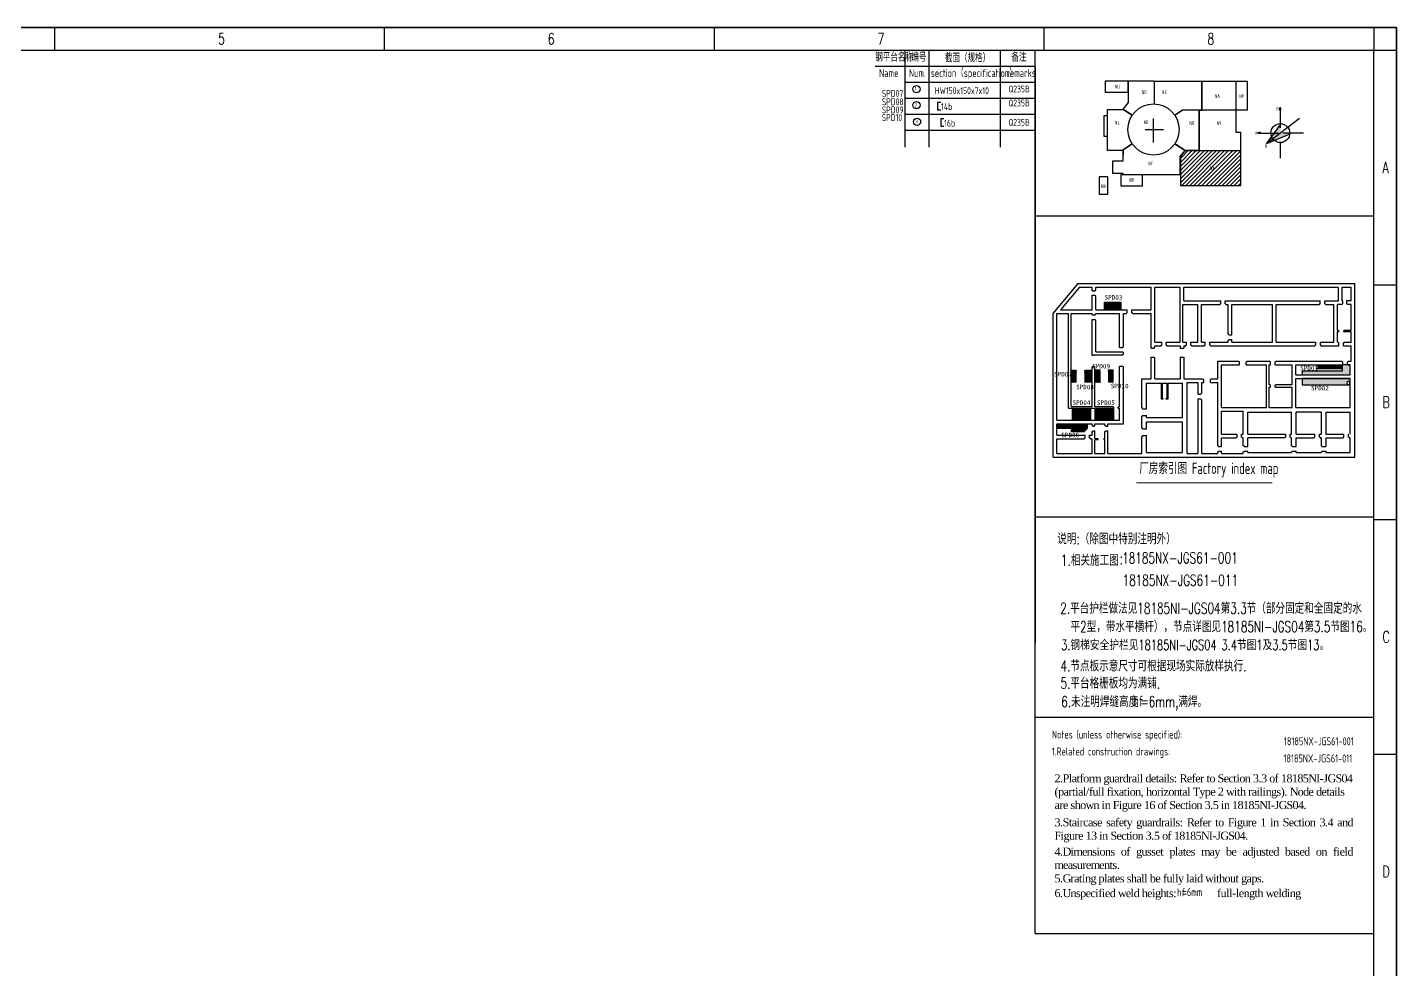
# Model space of a CAD drawing. Extents: x -110916 to 14423, y -159679 to 774005.
# Drawn here: x -45470 to 14423, y 178638 to 219847 of the extents above; entities that cross this region are included whole.
import ezdxf
from ezdxf.enums import TextEntityAlignment as Align

# ---------------------------------------------------------------- set-up
doc = ezdxf.new("R2010")
doc.units = 0
for name, pattern in [('CENTER', [2, 1.25, -0.25, 0.25, -0.25]), ('DASH', [0.35, 0.25, -0.1]), ('DOTE', [2.42, 2, -0.2, 0.02, -0.2]), ('HIDDEN', [0.375, 0.25, -0.125])]:
    doc.linetypes.add(name, pattern=pattern)
doc.layers.get('0').update_dxf_attribs({"linetype": 'CONTINUOUS'})
doc.layers.add('_TSZ_PLOT_MARK', color=1, linetype='CONTINUOUS', plot=False)
for name, color, linetype in [('C77(文本)', 3, 'CONTINUOUS'), ('DEN202303', 1, 'CONTINUOUS'), ('DOTE', 11, 'DOTE'), ('DX条件钢平台', 52, 'CONTINUOUS'), ('NUM', 7, 'CONTINUOUS'), ('PDIM', 3, 'CONTINUOUS'), ('STEEL', 7, 'CONTINUOUS'), ('TEXT', 7, 'CONTINUOUS'), ('Wall', 7, 'CONTINUOUS'), ('土建', 4, 'CONTINUOUS'), ('墙柱标注', 220, 'CONTINUOUS'), ('房间号', 7, 'CONTINUOUS'), ('指北针', 3, 'CONTINUOUS'), ('梁__虚线', 4, 'DASH'), ('河北布置专业DX条件2015.6.5', 1, 'CONTINUOUS')]:
    doc.layers.add(name, color=color, linetype=linetype)
doc.styles.add('0902', font='tssdeng.shx', dxfattribs={"width": 0.7, "bigfont": 'tssdchn.shx'})
doc.styles.add('1', font='ROMANS', dxfattribs={"width": 0.7, "bigfont": 'HZTXT'})
doc.styles.add('HT', font='simhei.ttf')
doc.styles.add('HZ', font='TXT.shx', dxfattribs={"width": 0.7, "bigfont": 'hz.shx'})
doc.styles.add('S1', font='tssdeng.shx', dxfattribs={"width": 0.7, "bigfont": 'tssdchn.shx'})
doc.styles.add('TSSD_DIMENSION', font='tssdeng.shx', dxfattribs={"width": 0.7, "bigfont": 'Hztxt.shx'})
doc.styles.add('TSSD_Rein', font='Tssdeng.shx', dxfattribs={"width": 0.7, "bigfont": 'hztxt.shx'})
pattern_1 = [(0, (-375891.285, 641547.446), (0, 27.94), [20.32, -7.62]), (90, (-375891.285, 641547.446), (-27.94, 2e-15), [20.32, -7.62])]
pattern_2 = [(0, (-1775055.215, 2872008.773), (0, 27.94), [20.32, -7.62]), (90, (-1775055.215, 2872008.773), (-27.94, 2e-15), [20.32, -7.62])]

# ---------------------------------------------------------------- blocks, each defined once
blk = doc.blocks.new('A$C3DE578EB')
at = {"layer": 'Wall', "linetype": 'HIDDEN'}
h = blk.add_hatch(dxfattribs=at)
h.set_pattern_fill('ANSI31', color=2, scale=3, style=0)
h.set_pattern_definition([(45, (-5943.466, 331319.66), (-6.7351921, 6.7351921), [])])
h.paths.add_polyline_path([(4784, 2580), (4754, 2580), (4754, 2540), (4784, 2540)])
h = blk.add_hatch(dxfattribs=at)
h.set_pattern_fill('ANSI31', color=2, scale=3, style=0)
h.set_pattern_definition([(45, (-5755.466, 331319.66), (-6.7351921, 6.7351921), [])])
h.paths.add_polyline_path([(4972, 2580), (4942, 2580), (4942, 2540), (4972, 2540)])
at = {"layer": 'Wall'}
for p, q in [((1071, 7600), (0, 6302)), ((1146, 7440), (321, 6440)), ((1071, 7600), (13192, 7600)), ((1146, 7440), (1700, 7440)), ((1700, 7338), (1700, 7440)), ((1700, 7280), (1700, 7440)), ((1700, 7280), (1830, 7280)), ((1830, 7310), (1860, 7310)), ((1830, 7280), (1830, 7310)), ((1860, 7440), (4282, 7440)), ((1860, 7338), (1860, 7440)), ((1860, 7310), (1860, 7440)), ((4242, 7440), (4282, 7440)), ((4282, 6440), (4282, 7440)), ((4442, 7440), (5552, 7440)), ((4442, 5030), (4442, 7440)), ((5552, 5030), (5552, 7440)), ((5712, 7440), (12472, 7440)), ((5712, 6840), (5712, 7440)), ((12472, 6840), (12472, 7440)), ((12632, 6840), (12632, 7440)), ((12632, 7440), (13032, 7440)), ((13032, 6840), (13032, 7440)), ((13192, 0), (13192, 7600)), ((1700, 6440), (1700, 7080)), ((1700, 7080), (1830, 7080)), ((1830, 7050), (1830, 7080)), ((1830, 7050), (1860, 7050)), ((1860, 6440), (1860, 7050)), ((5672, 6680), (6322, 6680)), ((5672, 5030), (5672, 6680)), ((5712, 6840), (7322, 6840)), ((6322, 5030), (6322, 6680)), ((6482, 5030), (6482, 6680)), ((6482, 6680), (7292, 6680)), ((7292, 6710), (7322, 6710)), ((7292, 6680), (7292, 6710)), ((7322, 6710), (7322, 6840)), ((7522, 6710), (7522, 6840)), ((7522, 6840), (11672, 6840)), ((7522, 6710), (7552, 6710)), ((7552, 6680), (7552, 6710)), ((7552, 6680), (7642, 6680)), ((7642, 5380), (7642, 6680)), ((7802, 6680), (9582, 6680)), ((7802, 5350), (7802, 6680)), ((9582, 6460), (9582, 6680)), ((9582, 5030), (9582, 6680)), ((9742, 6680), (11642, 6680)), ((9742, 6460), (9742, 6680)), ((9742, 5030), (9742, 6680)), ((11642, 6680), (11642, 6710)), ((11642, 6710), (11672, 6710)), ((11672, 6710), (11672, 6840)), ((11872, 6710), (11872, 6840)), ((11872, 6840), (12472, 6840)), ((11872, 6710), (11902, 6710)), ((11902, 6680), (11902, 6710)), ((11902, 6680), (12272, 6680)), ((12272, 5030), (12272, 6680)), ((12432, 5560), (12432, 6680)), ((12632, 6680), (12432, 6680)), ((12662, 6840), (12632, 6840)), ((12632, 6680), (12632, 6710)), ((12662, 6710), (12632, 6710)), ((12662, 6710), (12662, 6840)), ((13032, 6840), (12822, 6840)), ((12822, 6840), (12822, 6710)), ((12852, 6710), (12822, 6710)), ((12852, 6710), (12852, 6680)), ((13032, 6680), (12852, 6680)), ((13032, 5560), (13032, 6680)), ((0, 0), (0, 6302)), ((160, 6280), (660, 6280)), ((160, 1620), (160, 6280)), ((321, 6440), (1700, 6440)), ((660, 2140), (660, 6280)), ((780, 6280), (1700, 6280)), ((780, 2220), (780, 6280)), ((1700, 6220), (1700, 6280)), ((1700, 6220), (1830, 6220)), ((1700, 6020), (1830, 6020)), ((1700, 4480), (1700, 6020)), ((1830, 6220), (1830, 6250)), ((1860, 6250), (1830, 6250)), ((1830, 6020), (1830, 5990)), ((1860, 5990), (1830, 5990)), ((1860, 6440), (3232, 6440)), ((1860, 6280), (2892, 6280)), ((1860, 6250), (1860, 6280)), ((1860, 6250), (1860, 6280)), ((1860, 4600), (1860, 5990)), ((2892, 4800), (2892, 6280)), ((3072, 6280), (3202, 6280)), ((3072, 4830), (3072, 6280)), ((3202, 6310), (3202, 6280)), ((3232, 6310), (3202, 6310)), ((3232, 6310), (3232, 6440)), ((3432, 6440), (4282, 6440)), ((3432, 6310), (3432, 6440)), ((3462, 6310), (3432, 6310)), ((3462, 6280), (3462, 6310)), ((3462, 6280), (4282, 6280)), ((4282, 4770), (4282, 6280)), ((12432, 5560), (12462, 5560)), ((12432, 5500), (12492, 5500)), ((12432, 5030), (12432, 5500)), ((12492, 5530), (12492, 5500)), ((12692, 5530), (12692, 5500)), ((12692, 5500), (13032, 5500)), ((12722, 5560), (13032, 5560)), ((13032, 5030), (13032, 5500)), ((2892, 4800), (3042, 4800)), ((3042, 4800), (3042, 4830)), ((3072, 4830), (3042, 4830)), ((4442, 5030), (4742, 5030)), ((4442, 4870), (4712, 4870)), ((4442, 4800), (4442, 4870)), ((4742, 4900), (4742, 5030)), ((4942, 5030), (5552, 5030)), ((4942, 4900), (4942, 5030)), ((4972, 4870), (5552, 4870)), ((5552, 4870), (5552, 4770)), ((5672, 5030), (5822, 5030)), ((5712, 4870), (5712, 4770)), ((5712, 4870), (5792, 4870)), ((5822, 4900), (5822, 5030)), ((6022, 5030), (6322, 5030)), ((6022, 4900), (6022, 5030)), ((6052, 4870), (6612, 4870)), ((6482, 5030), (6642, 5030)), ((6612, 4870), (6612, 4900)), ((6612, 4900), (6642, 4900)), ((6642, 4900), (6642, 5030)), ((6842, 4900), (6842, 5030)), ((6842, 5030), (7642, 5030)), ((6842, 4900), (6872, 4900)), ((6872, 4870), (6872, 4900)), ((6872, 4870), (11442, 4870)), ((7672, 5380), (7642, 5380)), ((7642, 5030), (7642, 5120)), ((7672, 5120), (7642, 5120)), ((7672, 5350), (7672, 5380)), ((7672, 5350), (7802, 5350)), ((7672, 5150), (7672, 5120)), ((7672, 5150), (7802, 5150)), ((7802, 5030), (7802, 5150)), ((7802, 5030), (9582, 5030)), ((9742, 5030), (11472, 5030)), ((11472, 5030), (11472, 4900)), ((11672, 5030), (12272, 5030)), ((11672, 5030), (11672, 4900)), ((11702, 4870), (12492, 4870)), ((12432, 5030), (12462, 5030)), ((12492, 4870), (12492, 5000)), ((12692, 4870), (12692, 5000)), ((12692, 4870), (13032, 4870)), ((12722, 5030), (13032, 5030)), ((13032, 4200), (13032, 4870)), ((1700, 4450), (1700, 4480)), ((1790, 4450), (1700, 4450)), ((1790, 4480), (3042, 4480)), ((1790, 4480), (1790, 4450)), ((1860, 4600), (2892, 4600)), ((2892, 4600), (3042, 4600)), ((3042, 4600), (3042, 4570)), ((3072, 4570), (3042, 4570)), ((3072, 4510), (3072, 4570)), ((4282, 4770), (4412, 4770)), ((4282, 4370), (4411, 4370)), ((4282, 3430), (4282, 4370)), ((4442, 3430), (4442, 4340)), ((5552, 4770), (5712, 4770)), ((5552, 4370), (5712, 4370)), ((5552, 4370), (5552, 3430)), ((5712, 4370), (5712, 3430)), ((7192, 4200), (8112, 4200)), ((7192, 3430), (7192, 4200)), ((8472, 4200), (9472, 4200)), ((9732, 4200), (12632, 4200)), ((12892, 4200), (13032, 4200)), ((1700, 2220), (1700, 3950)), ((1790, 3950), (1700, 3950)), ((1790, 3920), (1790, 3950)), ((1790, 3920), (1820, 3920)), ((1820, 2220), (1820, 3920)), ((2892, 3980), (3042, 3980)), ((2892, 2220), (2892, 3980)), ((3072, 1460), (3072, 3950)), ((7352, 4040), (8142, 4040)), ((7352, 2170), (7352, 4040)), ((8142, 4040), (8142, 4170)), ((8442, 4040), (8442, 4170)), ((8442, 4040), (9322, 4040)), ((9322, 2170), (9322, 4040)), ((9442, 3180), (9442, 4040)), ((9442, 4040), (9502, 4040)), ((9502, 4040), (9502, 4170)), ((9702, 4040), (9702, 4170)), ((9702, 4040), (10442, 4040)), ((10442, 3180), (10442, 4040)), ((10602, 4040), (12662, 4040)), ((10602, 3600), (10602, 4040)), ((10602, 3600), (12992, 3600)), ((12662, 4040), (12662, 4170)), ((12862, 4040), (12862, 4170)), ((12862, 4040), (12992, 4040)), ((12992, 3600), (12992, 4040)), ((3872, 3430), (4282, 3430)), ((3872, 2150), (3872, 3430)), ((4072, 2120), (4072, 3230)), ((4072, 3230), (4723, 3230)), ((4442, 3430), (5552, 3430)), ((4723, 3230), (4723, 2540)), ((4763, 3230), (4963, 3230)), ((4763, 3230), (4763, 2580)), ((4963, 3230), (4963, 2580)), ((5003, 3230), (5652, 3230)), ((5003, 3230), (5003, 2540)), ((5652, 1740), (5652, 3230)), ((5712, 3430), (6552, 3430)), ((5852, 160), (5852, 3270)), ((5852, 3270), (6322, 3270)), ((6322, 3270), (6322, 2750)), ((6482, 3270), (6482, 2780)), ((6482, 3270), (6582, 3270)), ((6552, 3400), (6552, 3430)), ((6552, 3400), (6582, 3400)), ((6582, 3270), (6582, 3400)), ((6882, 3270), (6882, 3400)), ((6882, 3400), (6912, 3400)), ((6882, 3270), (7192, 3270)), ((6912, 3430), (7192, 3430)), ((6912, 3400), (6912, 3430)), ((7192, 1660), (7192, 3270)), ((9442, 3180), (9472, 3180)), ((9442, 3060), (9502, 3060)), ((9442, 2170), (9442, 3060)), ((9472, 3150), (9472, 3180)), ((9502, 3150), (9472, 3150)), ((9502, 3060), (9502, 3150)), ((9702, 3060), (9702, 3150)), ((9732, 3150), (9702, 3150)), ((9702, 3060), (10442, 3060)), ((9732, 3180), (10442, 3180)), ((9732, 3180), (9732, 3150)), ((10442, 2170), (10442, 3060)), ((10602, 2170), (10602, 3440)), ((10602, 3440), (12992, 3440)), ((12992, 2170), (12992, 3440)), ((4784, 2540), (4723, 2540)), ((5003, 2540), (4942, 2540)), ((6322, 2750), (6452, 2750)), ((6322, 2550), (6452, 2550)), ((6322, 2550), (6322, 160)), ((6452, 2780), (6482, 2780)), ((6452, 2780), (6452, 2750)), ((6452, 2550), (6452, 2520)), ((6452, 2520), (6482, 2520)), ((6482, 2520), (6482, 160)), ((660, 2140), (2642, 2140)), ((780, 2220), (1700, 2220)), ((1820, 2220), (2612, 2220)), ((2642, 2140), (2642, 2190)), ((2842, 2140), (2842, 2190)), ((2842, 2140), (2892, 2140)), ((2872, 2220), (2892, 2220)), ((2892, 1620), (2892, 2140)), ((3902, 2120), (4072, 2120)), ((3902, 1820), (4072, 1820)), ((4072, 1740), (4072, 1820)), ((7352, 2170), (9322, 2170)), ((7352, 1010), (7352, 2010)), ((7352, 2010), (8312, 2010)), ((7352, 2010), (8312, 2010)), ((8312, 1010), (8312, 2010)), ((8312, 1930), (8312, 2010)), ((8512, 1970), (10422, 1970)), ((8512, 1010), (8512, 1970)), ((8512, 1900), (8512, 1970)), ((9442, 2170), (10442, 2170)), ((10422, 1900), (10422, 1970)), ((10422, 1010), (10422, 1900)), ((10602, 2170), (12992, 2170)), ((11717, 1970), (10622, 1970)), ((10622, 1930), (10622, 1970)), ((10622, 1010), (10622, 1930)), ((11717, 1970), (11717, 1900)), ((11717, 1900), (11717, 1010)), ((11917, 1970), (11917, 1900)), ((11917, 1970), (12992, 1970)), ((11917, 1900), (11917, 1010)), ((12992, 1010), (12992, 1970)), ((160, 1620), (2892, 1620)), ((160, 1460), (1700, 1460)), ((160, 960), (160, 1460)), ((1700, 1380), (1700, 1460)), ((1730, 1350), (1790, 1350)), ((1820, 1350), (1730, 1350)), ((1820, 1460), (2260, 1460)), ((1820, 1350), (1820, 1460)), ((2260, 1380), (2260, 1460)), ((2260, 1380), (2290, 1380)), ((2290, 1350), (2290, 1380)), ((2290, 1350), (2380, 1350)), ((2380, 1460), (3072, 1460)), ((2380, 1350), (2380, 1460)), ((3872, 1270), (3872, 1790)), ((3902, 1240), (4072, 1240)), ((4072, 1740), (5652, 1740)), ((4072, 1240), (4072, 1540)), ((4072, 1540), (5652, 1540)), ((5652, 200), (5652, 1540)), ((7192, 490), (7192, 1660)), ((160, 960), (1390, 960)), ((160, 160), (160, 800)), ((160, 800), (1360, 800)), ((1360, 800), (1360, 830)), ((1360, 830), (1390, 830)), ((1390, 830), (1390, 960)), ((1590, 960), (1700, 960)), ((1590, 830), (1590, 960)), ((1620, 830), (1590, 830)), ((1620, 800), (1620, 830)), ((1620, 800), (1700, 800)), ((1700, 960), (1700, 1120)), ((1700, 160), (1700, 800)), ((1730, 1150), (1820, 1150)), ((1820, 820), (1820, 1150)), ((1820, 820), (1960, 820)), ((1820, 160), (1820, 760)), ((1960, 760), (1820, 760)), ((1960, 760), (1960, 820)), ((2220, 760), (2220, 820)), ((2260, 820), (2220, 820)), ((2260, 760), (2220, 760)), ((2260, 820), (2260, 1120)), ((2260, 1120), (2290, 1120)), ((2260, 160), (2260, 760)), ((2260, 160), (2260, 760)), ((2290, 1150), (2380, 1150)), ((2290, 1120), (2290, 1150)), ((2380, 160), (2380, 1150)), ((3872, 160), (3872, 910)), ((3902, 940), (4072, 940)), ((4072, 200), (4072, 940)), ((7352, 850), (8002, 850)), ((7352, 460), (7352, 850)), ((8032, 880), (8002, 880)), ((8002, 880), (8002, 850)), ((8262, 880), (8232, 880)), ((8262, 880), (8262, 850)), ((8262, 850), (8312, 850)), ((8312, 490), (8312, 850)), ((8512, 460), (8512, 850)), ((10132, 850), (8512, 850)), ((10162, 880), (10132, 880)), ((10132, 880), (10132, 850)), ((10392, 880), (10362, 880)), ((10392, 880), (10392, 850)), ((10392, 850), (10422, 850)), ((10422, 490), (10422, 850)), ((10622, 1010), (11437, 1010)), ((10622, 460), (10622, 850)), ((10622, 850), (11407, 850)), ((11437, 880), (11407, 880)), ((11407, 880), (11407, 850)), ((11437, 880), (11437, 1010)), ((11637, 1010), (11717, 1010)), ((11637, 880), (11637, 1010)), ((11667, 880), (11637, 880)), ((11667, 880), (11667, 850)), ((11667, 850), (11717, 850)), ((11717, 850), (11717, 490)), ((11717, 850), (11717, 850)), ((11917, 1010), (12712, 1010)), ((11917, 850), (11917, 460)), ((11917, 850), (12682, 850)), ((12712, 880), (12682, 880)), ((12682, 880), (12682, 850)), ((12712, 880), (12712, 1010)), ((12912, 880), (12912, 1010)), ((12942, 880), (12912, 880)), ((12942, 880), (12942, 850)), ((12942, 850), (12992, 850)), ((12942, 850), (12992, 850)), ((12992, 200), (12992, 850)), ((12992, 850), (12992, 850)), ((0, 0), (13192, 0)), ((160, 160), (1700, 160)), ((1820, 160), (2260, 160)), ((2380, 160), (3872, 160)), ((4072, 200), (5652, 200)), ((5852, 160), (6322, 160)), ((6482, 160), (7192, 160)), ((7222, 490), (7192, 490)), ((7192, 160), (7192, 230)), ((7222, 230), (7192, 230)), ((7222, 460), (7222, 490)), ((7222, 460), (7352, 460)), ((7222, 230), (7222, 260)), ((7222, 260), (7352, 260)), ((7352, 160), (7352, 260)), ((7352, 160), (8312, 160)), ((8342, 490), (8312, 490)), ((8312, 160), (8312, 230)), ((8342, 230), (8312, 230)), ((8342, 460), (8342, 490)), ((8342, 460), (8512, 460)), ((8342, 230), (8342, 260)), ((8342, 260), (8512, 260)), ((8512, 200), (8512, 260)), ((8512, 200), (10422, 200)), ((10452, 490), (10422, 490)), ((10422, 200), (10422, 230)), ((10452, 230), (10422, 230)), ((10452, 460), (10452, 490)), ((10452, 460), (10622, 460)), ((10452, 230), (10452, 260)), ((10452, 260), (10622, 260)), ((10622, 200), (10622, 260)), ((10622, 200), (11717, 200)), ((11747, 490), (11717, 490)), ((11717, 230), (11717, 200)), ((11747, 230), (11717, 230)), ((11747, 460), (11747, 490)), ((11747, 460), (11917, 460)), ((11747, 230), (11747, 260)), ((11747, 260), (11917, 260)), ((11917, 260), (11917, 200)), ((11917, 200), (12992, 200))]:
    blk.add_line(p, q, dxfattribs=at)
for points in [[(12462, 5560), (12462, 5530)], [(12462, 5530), (12492, 5530)], [(12692, 5530), (12722, 5530), (12722, 5560)], [(3042, 4830), (3072, 4830)], [(3042, 4800), (3042, 4830)], [(4412, 4800), (4442, 4800)], [(4412, 4770), (4412, 4800)], [(4712, 4900), (4742, 4900)], [(4712, 4870), (4712, 4900)], [(4942, 4900), (4972, 4900), (4972, 4870)], [(5792, 4900), (5822, 4900)], [(5792, 4870), (5792, 4900)], [(6022, 4900), (6052, 4900), (6052, 4870)], [(11442, 4900), (11472, 4900)], [(11442, 4870), (11442, 4900)], [(11672, 4900), (11702, 4900), (11702, 4870)], [(12462, 5030), (12462, 5000)], [(12462, 5000), (12492, 5000)], [(12692, 5000), (12722, 5000), (12722, 5030)], [(3042, 4510), (3072, 4510)], [(3042, 4480), (3042, 4510)], [(4411, 4370), (4411, 4340)], [(4412, 4340), (4442, 4340)], [(8142, 4170), (8112, 4170), (8112, 4200)], [(8472, 4200), (8472, 4170), (8442, 4170)], [(9502, 4170), (9472, 4170), (9472, 4200)], [(9732, 4200), (9732, 4170), (9702, 4170)], [(12662, 4170), (12632, 4170), (12632, 4200)], [(12892, 4200), (12892, 4170), (12862, 4170)], [(3072, 3950), (3042, 3950), (3042, 3980)], [(2642, 2190), (2612, 2190), (2612, 2220)], [(2872, 2220), (2872, 2190), (2842, 2190)], [(3902, 2150), (3872, 2150)], [(3872, 1790), (3902, 1790), (3902, 1820)], [(3902, 2120), (3902, 2150)], [(1730, 1380), (1700, 1380)], [(1730, 1350), (1730, 1380)], [(3902, 1270), (3872, 1270)], [(3902, 1240), (3902, 1270)], [(1700, 1120), (1730, 1120), (1730, 1150)], [(3872, 910), (3902, 910), (3902, 940)], [(7352, 1010), (8032, 1010), (8032, 880)], [(8232, 880), (8232, 1010), (8312, 1010)], [(8262, 1010), (8312, 1010)], [(8512, 1010), (10162, 1010), (10162, 880)], [(10362, 880), (10362, 1010), (10422, 1010)], [(10392, 850), (10422, 850)], [(12992, 850), (12992, 850)]]:
    blk.add_lwpolyline(points, dxfattribs=at)
for points in [[(4784, 2540), (4754, 2540), (4754, 2580), (4784, 2580)], [(4972, 2540), (4942, 2540), (4942, 2580), (4972, 2580)]]:
    blk.add_lwpolyline(points, close=True, dxfattribs=at)
at = {"layer": 'Wall', "elevation": 0}
blk.add_lwpolyline([(11717, 850), (11717, 850)], dxfattribs=at)
blk = doc.blocks.new('A$C6CBB1B08')
at = {"layer": '河北布置专业DX条件2015.6.5'}
for p, q in [((631, 197), (64, 197)), ((64, 197), (64, 0)), ((631, 197), (631, 0)), ((64, 0), (631, 0))]:
    blk.add_line(p, q, dxfattribs=at)
blk.add_arc((347, 398), 348, 324.64714, 215.35286, dxfattribs=at)
blk = doc.blocks.new('B202491810562')
at = {"layer": '房间号', "linetype": 'ByBlock', "ltscale": 1000}
h = blk.add_hatch(dxfattribs=at)
h.set_pattern_fill('ANSI31', color=256, scale=1000)
h.set_pattern_definition([(45, (-159094.41, 72680.96), (-88.38835, 88.38835), [])])
h.paths.add_polyline_path([(6193, 1904), (4379, 1904), (3769, 1904), (3554, 1644), (3554, 384), (6193, 384)])
h.paths.add_polyline_path([(4808, 1010), (4808, 1278), (5130, 1278), (5130, 1010)], flags=24)
at = {"linetype": 'CENTER', "ltscale": 1500}
for p, q in [((2379, 2258), (2379, 3311)), ((2014, 2828), (2809, 2828))]:
    blk.add_line(p, q, dxfattribs=at)
at = {"layer": '土建', "color": 1, "linetype": 'ByBlock'}
for p, q in [((270, 4948), (270, 4468)), ((1267, 4948), (270, 4948)), ((1267, 4468), (1267, 4948)), ((2399, 4948), (1271, 4948)), ((1271, 4948), (1271, 4003)), ((2399, 4948), (4487, 4948)), ((2425, 3946), (2425, 4948)), ((4487, 4948), (4487, 3676)), ((4487, 4785), (4487, 4876)), ((4491, 4948), (5977, 4948)), ((4491, 3676), (4491, 4948)), ((5977, 4948), (5977, 3676)), ((5977, 4948), (6473, 4948)), ((5977, 4948), (5977, 3676)), ((6473, 4948), (6473, 3676)), ((270, 4468), (1267, 4468)), ((4487, 4696), (4487, 4725)), ((4487, 3879), (4487, 4648)), ((1073, 3692), (351, 3692)), ((351, 3692), (351, 1932)), ((1447, 3450), (1040, 3719)), ((1271, 4003), (1041, 3719)), ((1041, 3719), (1446, 3449)), ((1446, 3449), (1073, 3692)), ((3653, 3676), (3311, 3449)), ((3642, 3669), (3311, 3450)), ((3654, 3672), (3316, 3448)), ((4487, 3676), (3653, 3676)), ((4375, 3672), (3654, 3672)), ((4375, 1908), (4375, 3672)), ((4375, 3672), (4375, 1908)), ((5977, 3672), (4379, 3672)), ((4379, 3672), (4379, 1908)), ((4523, 3672), (4407, 3672)), ((4415, 3676), (4487, 3676)), ((4487, 3676), (4487, 3819)), ((5977, 3676), (4491, 3676)), ((6473, 3676), (5977, 3676)), ((5977, 3672), (5977, 2714)), ((351, 3424), (211, 3424)), ((211, 3424), (211, 2542)), ((211, 2542), (351, 2542)), ((4375, 2924), (4375, 1908)), ((5977, 2714), (6193, 2714)), ((6193, 1908), (6193, 2714)), ((351, 1932), (1025, 1932)), ((1025, 1932), (1442, 2208)), ((1045, 1939), (1043, 1444)), ((1448, 2206), (1045, 1939)), ((1045, 1668), (1045, 1939)), ((3763, 1907), (3311, 2208)), ((3763, 1907), (3311, 2207)), ((3316, 2208), (3769, 1908)), ((3550, 1645), (3763, 1907)), ((3769, 1904), (3554, 1644)), ((3769, 1908), (4375, 1908)), ((4375, 1904), (3769, 1904)), ((4375, 1904), (4379, 1904)), ((4379, 1908), (6193, 1908)), ((4379, 1904), (6193, 1904)), ((6193, 384), (6193, 1904)), ((1043, 1444), (577, 1444)), ((577, 1444), (577, 916)), ((3550, 856), (3550, 1645)), ((3554, 1644), (3554, 384)), ((376, 764), (0, 764)), ((0, 764), (0, 0)), ((376, 0), (376, 764)), ((577, 916), (1041, 916)), ((942, 852), (942, 372)), ((1897, 852), (942, 852)), ((1041, 916), (1041, 856)), ((1041, 856), (3550, 856)), ((1897, 372), (1897, 852)), ((1897, 372), (1897, 852)), ((0, 0), (376, 0)), ((942, 372), (1897, 372)), ((3554, 384), (6193, 384))]:
    blk.add_line(p, q, dxfattribs=at)
at = {"layer": '土建', "color": 3, "linetype": 'ByBlock'}
for p, q in [((7924, 3717), (7924, 2907)), ((8759, 3310), (7315, 2205)), ((6998, 2673), (7924, 2672)), ((8939, 2672), (8042, 2672)), ((7924, 2259), (7924, 1570))]:
    blk.add_line(p, q, dxfattribs=at)
blk.add_lwpolyline([(8336, 2632), (7315, 2205), (7968, 3083)], dxfattribs=at)
at = {"layer": '土建', "color": 1, "linetype": 'ByBlock'}
blk.add_circle((2379, 2828), 1119, dxfattribs=at)
at = {"layer": '土建', "color": 3, "linetype": 'ByBlock'}
blk.add_circle((7924, 2672), 414, dxfattribs=at)
blk.add_point((7690, 2656), dxfattribs=at)
blk.add_point((7690, 2656), dxfattribs=at)
for points in [[(7968, 3083), (7315, 2205), (7925, 2672)], [(7925, 2672), (8336, 2632), (7315, 2205)]]:
    blk.add_solid(points, dxfattribs=at)
at = {"layer": '指北针'}
for p, q in [((7888, 3681), (7924, 3813)), ((7961, 3681), (7924, 3813)), ((7049, 2709), (6917, 2673)), ((7049, 2636), (6917, 2673))]:
    blk.add_line(p, q, dxfattribs=at)
for points in [[(7924, 3717), (7888, 3681), (7924, 3813)], [(7961, 3681), (7924, 3813), (7924, 3717)], [(7013, 2673), (7049, 2709), (6917, 2673)], [(7049, 2636), (6917, 2673), (7013, 2673)]]:
    blk.add_solid(points, dxfattribs=at)
at = {"color": 0, "linetype": 'ByBlock', "width": 0.8}
for s, p in [('NU', (691, 4623)), ('ND', (1867, 4382)), ('NE', (2752, 4382)), ('NA', (5068, 4203)), ('NP', (6129, 4203)), ('NL', (696, 3042)), ('NB', (1944, 3068)), ('NR', (3952, 3032)), ('NY', (5137, 3032)), ('NF', (2150, 1263)), ('NX', (4841, 1064)), ('NV', (1328, 554)), ('NH', (68, 267))]:
    blk.add_text(s, height=160, dxfattribs=at).set_placement(p)
at = {"layer": '指北针', "style": 'TSSD_DIMENSION', "width": 0.7}
for s, p in [('B', (7753, 3668)), ('A', (6814, 2607)), ('N', (7244, 2033))]:
    blk.add_text(s, height=150, dxfattribs=at).set_placement(p)

msp = doc.modelspace()

# ---------------------------------------------------------------- hatches: boundary and pattern name
at = {"layer": 'DX条件钢平台'}
h = msp.add_hatch(dxfattribs=at)
h.set_pattern_fill('ANSI37', color=256, scale=4, style=0)
h.set_pattern_definition([(45, (-356682.109, 748965.936), (-8.98025612, 8.98025612), []), (135, (-356682.109, 748965.936), (-8.98025612, -8.98025612), [])])
h.paths.add_polyline_path([(409, 204848), (176, 204848), (176, 204328), (409, 204328)])
h.paths.add_polyline_path([(1096, 204848), (783, 204848), (783, 204328), (1096, 204328)])
h.paths.add_polyline_path([(1449, 204848), (1216, 204848), (1216, 204328), (1449, 204328)])
h.paths.add_polyline_path([(2023, 204848), (1823, 204848), (1823, 204328), (2023, 204328)])
at = {"layer": '河北布置专业DX条件2015.6.5'}
h = msp.add_hatch(dxfattribs=at)
h.set_pattern_fill('ANGLE', color=256, scale=4)
h.set_pattern_definition([(0, (-354080.635, 706274.713), (0, 27.94), [20.32, -7.62]), (90, (-354080.635, 706274.713), (-27.94, 2e-15), [20.32, -7.62])])
h.paths.add_polyline_path([(2395, 207835), (1651, 207835), (1651, 207485), (1495, 207485), (2395, 207485)])
h = msp.add_hatch(dxfattribs=at)
h.set_pattern_fill('ANGLE', color=256, scale=4)
h.set_pattern_definition(pattern_1)
h.paths.add_polyline_path([(10298, 204651), (12398, 204651), (12398, 205091), (12038, 205091), (12038, 204811), (10298, 204811)])
h = msp.add_hatch(dxfattribs=at)
h.set_pattern_fill('ANGLE', color=256, scale=4)
h.set_pattern_definition(pattern_1)
h.paths.add_polyline_path([(12398, 204211), (12398, 204491), (10298, 204491), (10298, 204211)])
edge = h.paths.add_edge_path(flags=16)
edge.add_line((12358, 204354), (12358, 204241))
edge.add_arc((12318, 204298), 69.5, 54.64714, 305.35286)
edge.add_line((12358, 204354), (12398, 204354))
edge.add_line((12358, 204241), (12398, 204241))
edge.add_line((12398, 204241), (12398, 204354))
h = msp.add_hatch(dxfattribs=at)
h.set_pattern_fill('ANGLE', color=256, scale=4)
h.set_pattern_definition([(0, (-7528.62, 532270.34), (0, 27.94), [20.32, -7.62]), (90, (-7528.62, 532270.34), (-27.94, 2e-15), [20.32, -7.62])])
h.paths.add_polyline_path([(1057, 202671), (1057, 203191), (235, 203191), (235, 202671)])
h = msp.add_hatch(dxfattribs=at)
h.set_pattern_fill('ANGLE', color=256, scale=4)
h.set_pattern_definition([(0, (-6537.62, 532270.34), (0, 27.94), [20.32, -7.62]), (90, (-6537.62, 532270.34), (-27.94, 2e-15), [20.32, -7.62])])
h.paths.add_polyline_path([(2048, 202671), (2048, 203191), (1226, 203191), (1226, 202671)])
h = msp.add_hatch(dxfattribs=at)
h.set_pattern_fill('ANGLE', color=256, scale=4)
h.set_pattern_definition(pattern_2)
h.paths.add_polyline_path([(906, 202312), (906, 202472), (-434, 202472), (-434, 202312)])
h = msp.add_hatch(dxfattribs=at)
h.set_pattern_fill('ANGLE', color=256, scale=4)
h.set_pattern_definition(pattern_2)
h.paths.add_polyline_path([(906, 202312), (186, 202312), (186, 202152), (746, 202152)])

# ---------------------------------------------------------------- linework, layer by layer
at = {"color": 1}
for p, q in [((-1391, 180216), (-1391, 218847)), ((-1391, 211602), (13423, 211602)), ((-1391, 198437), (13423, 198437)), ((-1391, 189676), (13423, 189676)), ((-1391, 180216), (13423, 180216))]:
    msp.add_line(p, q, dxfattribs=at)
for p, q in [((-5653, 216565), (-5653, 216241)), ((-5516, 216565), (-5653, 216565)), ((-5653, 216241), (-5516, 216241)), ((-5519, 215841), (-5519, 215516)), ((-5382, 215841), (-5519, 215841)), ((-5382, 215516), (-5519, 215516))]:
    msp.add_line(p, q)
at = {"color": 4, "flags": 128}
for points in [[(-104477, 219847), (14423, 219847)], [(-44281, 219847), (-44281, 218847)], [(-29857, 219847), (-29857, 218847)], [(-15433, 219847), (-15433, 218847)], [(-1009, 219847), (-1009, 218847)], [(13423, 219847), (13423, 218847)], [(14423, 219847), (14423, 135747)]]:
    msp.add_lwpolyline(points, dxfattribs=at)
msp.add_lwpolyline([(-101977, 218847), (13415, 218847), (13415, 136747), (-101977, 136747)], close=True)
at = {"flags": 128}
for points in [[(13423, 218847), (14423, 218847)], [(13423, 208584), (14423, 208584)], [(13423, 198322), (14423, 198322)], [(13423, 188059), (14423, 188059)]]:
    msp.add_lwpolyline(points, dxfattribs=at)
for centre in [(-6582, 217145), (-6582, 216445), (-6555, 215721)]:
    msp.add_circle(centre, 158)
at = {"layer": '_TSZ_PLOT_MARK'}
msp.add_lwpolyline([(-104477, 135747), (14423, 135747), (14423, 219847), (-104477, 219847)], close=True, dxfattribs=at)
msp.add_lwpolyline([(-104477, 135747), (14423, 135747), (14423, 219847), (-104477, 219847)], close=True, dxfattribs=at)
at = {"layer": 'DOTE', "color": 0, "linetype": 'ByBlock', "ltscale": 0.1}
for p, q in [((1449, 204848), (1216, 204848)), ((2023, 204848), (1823, 204848)), ((2023, 204328), (2023, 204848)), ((10918, 205078), (10918, 205088)), ((10918, 204928), (10918, 204939)), ((10974, 205078), (10974, 204939)), ((11030, 205078), (11030, 204939)), ((11086, 205078), (11086, 204939)), ((11142, 205078), (11142, 204939)), ((11198, 205078), (11198, 204939)), ((11254, 205078), (11254, 204939)), ((11310, 205078), (11310, 204939)), ((11366, 205078), (11366, 204939)), ((11422, 205078), (11422, 204939)), ((11478, 205078), (11478, 204939)), ((11534, 205078), (11534, 204939)), ((11590, 205078), (11590, 204939)), ((11646, 205078), (11646, 204939)), ((11702, 205078), (11702, 204939)), ((11758, 205078), (11758, 204939)), ((11814, 205078), (11814, 204939)), ((11870, 205078), (11870, 204939)), ((11926, 205078), (11926, 204939)), ((11982, 205078), (11982, 204939)), ((1096, 204328), (769, 204328)), ((1449, 204328), (1216, 204328)), ((2023, 204328), (1823, 204328)), ((746, 202152), (906, 202312))]:
    msp.add_line(p, q, dxfattribs=at)
at = {"layer": 'DX条件钢平台'}
for p, q in [((11855, 205030), (11994, 205030)), ((11855, 205030), (11994, 205030)), ((11994, 205030), (11942, 205048)), ((11994, 205030), (11942, 205048)), ((906, 202312), (-434, 202312))]:
    msp.add_line(p, q, dxfattribs=at)
at = {"layer": 'NUM', "color": 6, "const_width": 50}
for points in [[(3034, 199930), (8991, 199930)], [(4609, 199930), (6733, 199930)]]:
    msp.add_lwpolyline(points, dxfattribs=at)
at = {"layer": 'PDIM'}
for p, q in [((-7086, 218847), (-7086, 214609)), ((-6041, 218847), (-6041, 214609)), ((-2916, 218847), (-2916, 214609)), ((-8391, 218147), (-1391, 218147)), ((-1391, 218125), (-1391, 192925)), ((-1391, 218125), (-1391, 205525)), ((-1391, 218125), (-1391, 197825)), ((-7086, 217447), (-1391, 217447)), ((-7086, 216747), (-1391, 216747)), ((-7086, 216047), (-1391, 216047)), ((-7086, 215347), (-1391, 215347))]:
    msp.add_line(p, q, dxfattribs=at)
at = {"layer": 'STEEL', "ltscale": 0.1}
for p, q in [((10918, 205088), (12038, 205088)), ((10918, 205078), (12038, 205078)), ((10918, 204939), (12038, 204939)), ((10918, 204928), (12038, 204928))]:
    msp.add_line(p, q, dxfattribs=at)
at = {"layer": '土建'}
for p, q in [((12398, 204651), (12398, 205091)), ((12298, 204651), (12398, 204651))]:
    msp.add_line(p, q, dxfattribs=at)
at = {"layer": '梁__虚线'}
for p, q in [((10918, 205079), (12038, 205079)), ((10918, 204938), (12038, 204938))]:
    msp.add_line(p, q, dxfattribs=at)
at = {"layer": '河北布置专业DX条件2015.6.5'}
for p, q in [((1518, 202671), (1518, 203191)), ((2048, 202671), (2048, 203191))]:
    msp.add_line(p, q, dxfattribs=at)
msp.add_lwpolyline([(10298, 204651), (12398, 204651), (12398, 205091), (12038, 205091), (12038, 204811), (10298, 204811)], close=True, dxfattribs=at)
msp.add_lwpolyline([(12398, 204491), (10298, 204491), (10298, 204211), (12398, 204211), (12398, 204491)], dxfattribs=at)

# ---------------------------------------------------------------- block references
at = {"layer": 'DEN202303'}
msp.add_blockref('B202491810562', (1411, 212552, 0), dxfattribs=at)
at = {"layer": 'DOTE', "color": 0, "linetype": 'ByBlock', "ltscale": 0.1}
msp.add_blockref('A$C3DE578EB', (-594, 201051), dxfattribs=at)
at = {"layer": '河北布置专业DX条件2015.6.5', "xscale": 0.2, "yscale": 0.2, "zscale": 0.2, "rotation": 90}
msp.add_blockref('A$C6CBB1B08', (12398, 204228), dxfattribs=at)

# ---------------------------------------------------------------- texts
at = {"color": 0, "style": 'HZ', "width": 0.7}
for s, p in [('5', (-37128, 219097)), ('6', (-22704, 219097)), ('7', (-8280, 219097)), ('8', (6144, 219097)), ('A', (13808, 213465)), ('B', (13808, 203202)), ('C', (13808, 192940)), ('D', (13808, 182677))]:
    msp.add_text(s, height=500, dxfattribs=at).set_placement(p)
at = {"ltscale": 99, "style": 'TSSD_Rein', "width": 0.7}
for s, p in [('钢平台名称', (-8386, 218354)), ('编号', (-6808, 218354)), ('截面（规格）', (-5338, 218323)), ('备注', (-2429, 218354))]:
    msp.add_text(s, height=350, dxfattribs=at).set_placement(p)
at = {"style": '0902', "width": 0.7}
for s, p in [('SPD07', (-8095, 216808)), ('HW150x150x7x10', (-5776, 216931)), ('Q235B', (-2559, 217002)), ('SPD08', (-8095, 216443)), ('SPD09', (-8095, 216088)), ('14b', (-5503, 216234)), ('Q235B', (-2559, 216390)), ('SPD10', (-8095, 215754)), ('16b', (-5368, 215509)), ('Q235B', (-2559, 215544))]:
    msp.add_text(s, height=300, dxfattribs=at).set_placement(p)
for s, p in [('1', (-6576, 217239)), ('2', (-6555, 216535)), ('3', (-6527, 215812))]:
    msp.add_text(s, height=180, dxfattribs=at).set_placement(p, align=Align.TOP_RIGHT)
at = {"layer": 'C77(文本)', "style": 'TSSD_Rein', "width": 0.7}
for s, p in [('Name', (-8215, 217677)), ('Num.', (-6909, 217677)), ('section（specification）', (-5954, 217677)), ('remarks', (-2648, 217677)), (' Notes (unless otherwise specified):   ', (-821, 188744)), ('18185NX-JGS61-001', (9493, 188449)), ('1.Related construction drawings:  ', (-658, 188004)), ('18185NX-JGS61-011', (9476, 187700)), ('h%%142f', (4818, 181844)), ('=6mm', (5074, 181852, 0))]:
    msp.add_text(s, height=350, dxfattribs=at).set_placement(p)
at = {"layer": 'C77(文本)', "color": 4, "style": 'S1', "width": 0.7}
msp.add_text('厂房索引图 Factory index map', height=498.75, dxfattribs=at).set_placement((3164, 200164, 0), align=Align.BOTTOM_LEFT)
at = {"layer": 'C77(文本)', "color": 7, "linetype": 'Continuous', "style": '1', "width": 0.7}
for s, height, p in [('说明:（除图中特别注明外）', 480, (-422, 197241)), ('1.相关施工图：', 480, (-259, 196302)), ('18185NX-JGS61-001', 480, (2417, 196403)), ('18185NX-JGS61-011', 480, (2433, 195426)), ('2.平台护栏做法见18185NI-JGS04第3.3节（部分固定和全固定的水', 480, (-292, 194202)), ('平2型，带水平横杆），节点详图见18185NI-JGS04第3.5节图16。', 480, (156, 193398)), ('3.钢梯安全护栏见18185NI-JGS04 3.4节图1及3.5节图13。', 450, (-249, 192611, 0)), ('4.节点板示意尺寸可根据现场实际放样执行.', 480, (-279, 191681)), ('5.平台格栅板均为满铺.', 480, (-279, 190930)), ('6.未注明焊缝高度', 480, (-251, 190118, 0)), ('=6mm,满焊。', 480, (3204, 190120, 0))]:
    msp.add_text(s, height=height, dxfattribs=at).set_placement(p)
at = {"layer": 'C77(文本)', "char_height": 350, "attachment_point": 1, "style": 'TSSD_Rein'}
for s, width, insert in [('{\\fTimes New Roman|b0|i0|c0|p18;\\W1;\\T0.9;2.Platform guardrail details: Refer to Section 3.3 of 18185NI-JGS04 (partial/full fixation, horizontal Type 2 with railings). Node details are shown in Figure 16 of Section 3.5 in 18185NI-JGS04.}', 13014.8, (-542, 187178)), ('\\pxqj,t3;{\\fTimes New Roman|b0|i0|c0|p18;\\W1;\\T0.9;3.Staircase safety guardrails: Refer to Figure 1 in Section 3.4 and Figure 13 in Section 3.5 of 18185NI-JGS04.  }', 13014.8, (-542, 185254)), ('\\pxqj,t3;{\\fTimes New Roman|b0|i0|c0|p18;\\W1;\\T0.9;4.Dimensions of gusset plates may be adjusted based on field measurements.}', 13014.8, (-542, 183974)), ('\\pxqj,t3;{\\fTimes New Roman|b0|i0|c0|p18;\\W1;\\T0.9;5.Grating plates shall be fully laid without gaps.  }', 13014.8, (-542, 182804)), ('\\pxqj,t3;{\\fTimes New Roman|b0|i0|c0|p18;\\W1;\\T0.9;6.Unspecified weld heights:               full-length welding   }', 13490.1, (-542, 182157))]:
    msp.add_mtext_dynamic_manual_height_columns(s, width=width, gutter_width=5000, heights=[0], dxfattribs=dict(at, insert=insert))
at = {"layer": 'TEXT', "style": 'TSSD_Rein', "width": 0.7}
msp.add_text('h%%142f', height=480, dxfattribs=at).set_placement((2902, 190139))
at = {"layer": '墙柱标注', "style": 'HT'}
for s, p in [('SPD03', (1648, 207940)), ('SPD09', (1107, 204930)), ('SPD01', (10203, 204847)), ('SPD07', (-561, 204580)), ('SPD10', (1918, 204064)), ('SPD08', (401, 204018)), ('SPD02', (10677, 203973)), ('SPD04', (249, 203336)), ('SPD05', (1314, 203336)), ('SPD06', (-244, 201920))]:
    msp.add_text(s, height=200, dxfattribs=at).set_placement(p)

doc.saveas('drawing.dxf')
